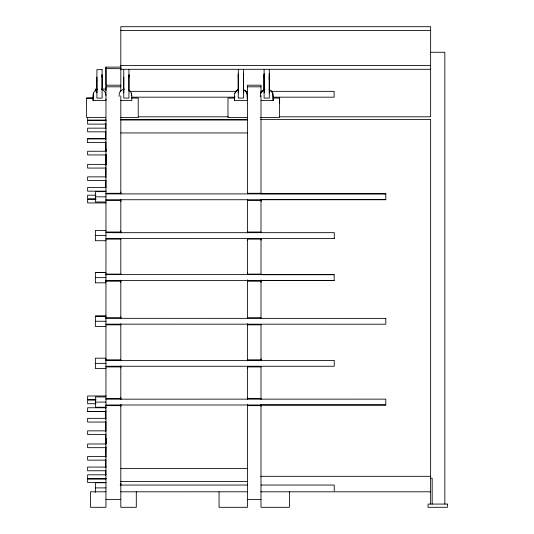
<?xml version="1.0" encoding="UTF-8"?>
<svg xmlns="http://www.w3.org/2000/svg" width="534" height="534" viewBox="0 0 534 534"><rect width="100%" height="100%" fill="white"/><g stroke="black" fill="none" stroke-linecap="round" stroke-linejoin="round"><path stroke-width="0.8" d="M96.908 92.923L96.908 80.694M105.712 466.035L105.712 467.417L105.712 459.761M105.719 187.628L105.712 180.459M105.712 175.079L105.719 168.27M105.719 154.626L105.719 165.113L105.712 154.239M105.719 456.857L105.719 447.118M105.719 431.112L105.719 421.787M105.979 68.532L120.817 68.732L120.817 67.11L105.972 67.11L105.979 90.586M105.972 443.774L105.972 438.014M105.972 360.804L105.972 359.382M105.972 318.711L105.972 317.283M105.972 281.491L105.972 279.976M105.972 275.103L105.972 273.668M105.972 164.979L105.972 154.48M105.972 99.191L105.952 507.3L90.46 507.3L90.46 491.807L105.952 491.807M120.817 367.939L120.817 365.83M120.817 282.319L120.817 280.237M120.817 201.472L120.817 199.903M123.755 92.923L123.755 77.116M238.291 89.659L238.304 74.787L238.291 77.116M243.477 77.116L243.477 92.923M243.477 79.152L243.477 73.465M247.456 274.583L247.456 272.954L247.456 274.102L261.006 274.102M261.006 406.367L261.006 404.505M261.006 282.346L261.006 280.717M264.103 89.659L264.11 74.787L264.103 77.116M269.29 77.116L269.29 92.923M269.29 79.152L269.29 73.465M120.817 316.829L120.817 318.798M261.006 358.915L261.006 360.83M120.817 397.636L120.817 399.606M261.053 100.512L273.154 100.519L273.168 98.049L279.609 98.109L279.609 103.155M120.817 483.464L120.817 485.306M243.477 74.92L243.477 80.527M269.29 74.92L269.29 80.527M243.504 89.752L245.446 90.92L246.888 93.123L247.342 100.512L234.433 100.519L234.586 93.657L236.322 90.934L238.511 89.498M260.332 96.701L260.398 93.657L262.134 90.934L264.731 89.365M120.817 86.815L105.972 86.815L105.952 100.552L93.043 100.552L93.497 93.07M119.109 96.42L119.309 93.123A6.455 6.455 0 0 1 124.502 89.091M234.533 98.883L234.68 96.407M260.699 93.11L262.134 90.92L264.724 89.465M234.88 93.11L237.476 89.892M234.446 98.056L227.971 98.109L227.971 117.4L247.129 117.4M86.588 98.089L93.043 98.049L86.588 98.109L86.588 117.4L105.739 117.4M120.817 30.571L430.631 30.571M430.631 52.259L444.835 52.259L444.835 504.069M120.817 65.428L430.631 65.428M120.817 69.3L430.631 69.3M120.817 85.18L105.972 85.18L105.972 67.11M247.456 86.815L261.006 86.815M96.994 89.065L95.366 89.065L95.366 91.274M101.881 89.065L105.952 89.058M129.268 91.347L236.682 91.347M245.013 91.347L247.509 91.347M260.832 91.347L262.501 91.347M270.825 91.347L334.11 91.347L334.11 97.175L273.321 97.175M131.764 97.175L235.02 97.175M120.47 100.552L131.764 100.552L131.764 95.499A6.455 6.455 0 0 0 128.28 89.765M138.306 116.806L228.252 116.806M279.889 116.806L430.631 116.806L430.631 26.7L120.817 26.7L120.817 91.768M120.731 117.4L138.219 117.4L138.219 98.109L131.764 98.076M260.452 117.4L279.609 117.4L279.609 98.109M120.817 119.389L247.409 119.389M260.732 119.389L430.631 119.389L430.631 504.069M105.972 120.07L87.643 120.07L87.643 117.34M120.817 120.03L247.456 120.03M105.972 120.444L87.643 120.444L87.643 124.128L105.972 124.128M105.972 128.147L87.643 128.153L87.643 131.838L105.972 131.838M120.817 132.939L247.456 132.939M87.643 138.76L105.972 138.76L87.643 138.787L87.643 142.471M87.643 142.445L105.972 142.445M105.972 151.242L87.643 151.262L87.643 154.947L105.972 154.927M105.972 164.379L87.643 164.379L87.643 168.063L105.972 168.063M105.972 176.861L87.643 176.861L87.643 180.545L105.972 180.545M105.972 187.481L87.643 187.467L87.643 191.165L105.972 191.152M105.952 191.646L95.366 191.646L95.366 202.006L105.952 202.006M105.972 193.288L120.817 193.288M247.456 193.288L261.006 193.288M260.866 193.755L385.802 193.755L385.802 199.736L105.946 199.736M105.946 193.909L385.802 193.909M95.973 195.21L87.643 195.197L87.643 198.895L95.973 198.882M95.366 196.846L105.952 196.846M95.973 199.255L87.643 199.255L87.643 202.94L105.972 202.94M260.866 199.582L385.802 199.582M105.972 200.39L120.817 200.39M247.456 200.39L261.006 200.39M105.952 230.401L95.366 230.401L95.366 240.727L105.952 240.727M105.972 232.016L120.817 232.016M247.456 232.016L261.006 232.016M105.946 232.691L334.284 232.67L334.284 238.518M95.366 235.561L105.952 235.561M105.946 238.518L334.284 238.498M105.972 239.119L120.817 239.119M247.456 239.119L261.006 239.119M95.366 272.48L105.952 272.48L95.366 272.494L95.366 282.82M105.972 274.102L120.817 274.102M105.946 274.609L334.171 274.609L334.171 280.557L260.872 280.557M260.872 274.73L334.171 274.73M95.366 277.647L105.952 277.647M105.946 280.437L334.171 280.437M105.972 281.198L120.817 281.198M247.456 281.198L261.006 281.198M95.366 282.806L105.952 282.806M105.952 316.088L95.366 316.088L95.366 326.434L105.952 326.434M95.366 316.108L105.952 316.108M105.972 317.73L120.817 317.73M247.456 317.73L261.006 317.73M105.946 318.331L385.802 318.384M95.366 321.254L105.952 321.254M105.946 324.158L385.802 324.211L385.802 318.331M105.972 324.832L120.817 324.832M247.456 324.832L261.006 324.832M105.952 358.201L95.366 358.201L95.366 368.533L105.952 368.527M105.972 359.816L120.817 359.816M247.456 359.816L261.006 359.816M105.946 360.423L334.244 360.423L334.244 366.251L105.946 366.251M95.366 363.367L105.952 363.367M105.972 366.911L120.817 366.911M261.006 366.911L247.456 366.911L247.456 368.059L247.456 366.431M105.972 395.988L87.643 395.988L87.643 399.672L95.973 399.672M105.952 396.922L95.366 396.922L95.366 407.248L105.952 407.248M105.972 398.544L120.817 398.544M261.006 398.544L247.456 398.544L247.456 397.496L247.456 399.025M105.946 399.165L385.802 399.132L385.802 404.992L105.946 404.992M95.973 400.053L87.643 400.053L87.643 403.737L95.973 403.737M95.366 402.082L105.952 402.082M260.866 404.959L385.802 404.959M105.972 405.64L120.817 405.64M247.456 405.64L261.006 405.64M105.972 407.756L87.643 407.756L87.643 411.447L105.972 411.447L87.643 411.44M105.972 418.362L87.643 418.362L87.643 422.08L105.972 422.047M105.972 430.845L87.643 430.845L87.643 434.549L105.972 434.529M105.972 443.981L87.643 443.988L87.643 447.672L105.972 447.672M105.972 456.47L87.643 456.463L87.643 460.154L105.972 460.148M105.972 467.083L87.643 467.076L87.643 470.768L105.972 470.761M120.817 468.572L247.456 468.572M105.972 474.813L87.643 474.799L87.643 478.497L105.972 478.497M260.732 476.315L430.631 476.315M430.631 478.257L432.18 478.257L432.18 504.069M87.643 478.858L105.972 478.858L87.643 478.864L87.643 482.549L105.972 482.542M120.817 481.481L247.456 481.481M105.952 482.736L95.366 482.736L95.366 492.328M120.103 485.052L247.589 485.052M260.919 485.052L334.237 485.052L334.237 490.879M95.366 487.902L105.952 487.902M120.811 491.807L247.456 491.801M260.732 491.807L430.631 491.807M105.972 499.557L120.817 499.557M247.456 499.557L261.006 499.557M243.504 89.832L245.446 90.934L247.189 93.744M269.076 89.485L271.259 90.934L272.7 93.123L273.154 100.519M271.259 90.92L273.001 93.744L273.088 97.515M131.311 93.11L131.464 95.579M128.941 77.116L128.928 74.787L128.941 90.466M102.087 77.116L102.081 74.753L102.087 89.665M264.103 73.465L264.103 98.089L269.29 98.089L269.29 69.674M261.013 201.485L261.006 199.903L261.006 232.497M261.013 240.207L261.006 238.631L261.006 274.583M247.456 238.631L247.456 240.267M238.291 73.465L238.291 98.089L243.477 98.089L243.477 69.674M120.817 192.14L120.817 193.775L120.817 95.893M120.817 230.868L120.817 232.497M120.817 406.367L120.817 404.425L120.811 507.3L136.303 507.3L136.303 491.807M105.712 142.685L105.719 150.515M105.712 441.705L105.719 444.101L105.712 434.242M105.719 447.292L105.719 452.078M105.712 438.334L105.719 443.928M105.712 479.058L105.712 478.204L105.712 479.045M96.908 77.063L96.908 80.754M289.421 491.801L289.421 507.3L260.999 507.3L261.006 405.159M264.103 69.674L264.103 92.923M261.006 93.223L261.006 85.18L247.456 85.18L247.456 193.775M261.006 95.626L261.006 193.775M261.006 279.896L261.006 318.217M261.006 324.345L261.006 360.296M261.006 366.431L261.006 399.612M247.456 199.569L247.456 232.877M247.456 238.711L247.456 274.523M247.456 279.843L247.456 318.664M247.456 323.657L247.456 360.884M247.456 366.137L247.456 399.445M247.456 404.445L247.456 507.3L219.053 507.3L219.053 491.801M238.291 69.674L238.291 92.923M234.433 98.697L234.433 100.519M128.941 69.674L128.941 98.089L123.755 98.089L123.755 69.674M120.817 199.569L120.817 232.877M120.817 238.631L120.817 274.523M120.817 280.35L120.817 318.664M120.817 323.657L120.817 360.924M120.817 366.137L120.817 399.445M105.972 149.033L105.972 151.369M105.712 119.97L105.712 120.731M105.712 123.574L105.712 128.781M105.712 131.591L105.712 139.454M105.712 141.951L105.712 151.402M105.712 167.663L105.712 177.361M105.712 180.152L105.712 187.841M105.712 406.801L105.712 408.383M105.712 410.759L105.712 419.063M105.712 421.56L105.712 431.525M105.712 446.891L105.712 457.024M105.712 470.628L105.712 475.207M93.043 100.552L93.043 95.486A6.455 6.455 0 0 1 97.121 89.485M101.874 89.485A6.455 6.455 0 0 1 105.952 95.486M102.087 69.674L96.908 69.647L96.908 98.089L102.087 98.089L102.087 69.647M447.412 504.069L428.048 504.069L428.048 507.3L447.412 507.3L447.412 504.069"/></g></svg>
